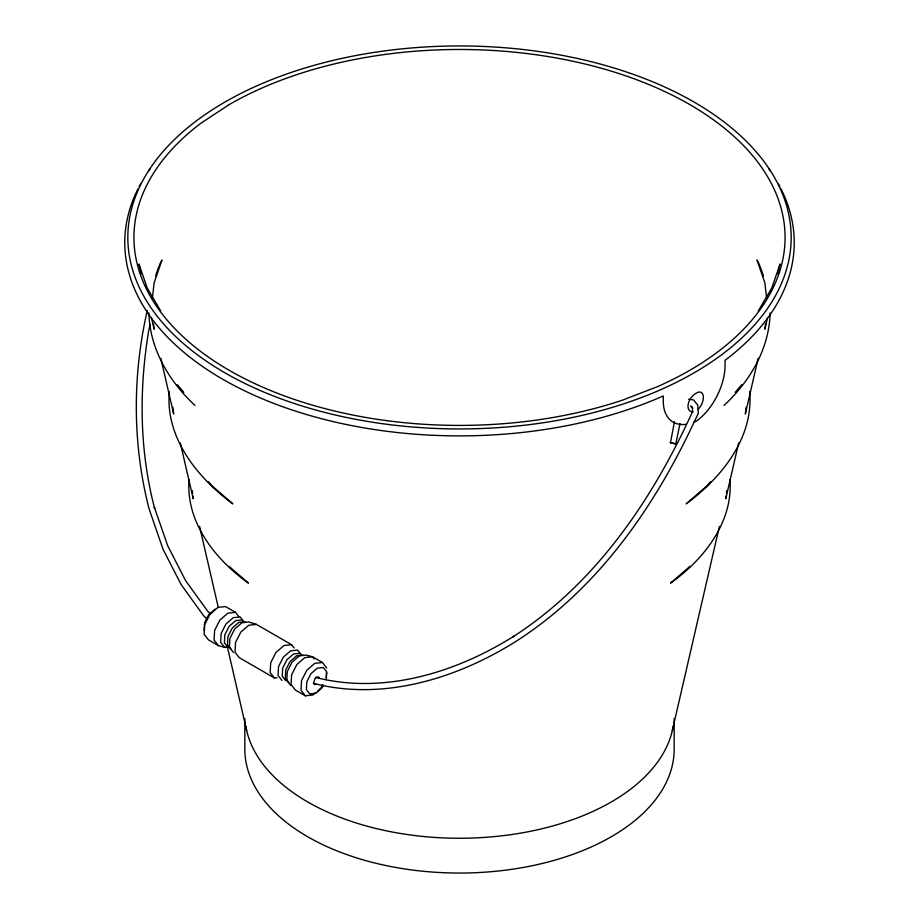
<?xml version="1.0" encoding="UTF-8"?>
<svg xmlns="http://www.w3.org/2000/svg" width="919" height="919" viewBox="0 0 919 919"><rect width="100%" height="100%" fill="white"/><g stroke="black" fill="none" stroke-linecap="round" stroke-linejoin="round"><path stroke-width="1.38" d="M204.133 630.526L204.581 622.783L208.739 614.639L215.035 609.171M326.188 677.774L326.509 672.191M326.302 679.612L326.739 671.881L323.293 667.516L317.273 668.205L310.978 673.661L306.808 681.818L306.372 689.549L309.818 693.902L315.849 693.225L322.144 687.768L323.327 685.436M152.416 297.871L154.128 282.857L161.985 260.043L159.32 265.097M169.337 391.437C165.087 437.777 197.505 477.8 232.794 503.842L212.025 485.887L208.349 481.59M189.015 479.592C185.787 522.268 215.31 559.625 248.429 583.117L229.095 566.403M726.102 496.019L725.803 498.718L738.646 443.027M726.412 493.319L726.722 490.62M746.113 407.209L745.332 413.998L758.175 358.318M765.493 323.821L764.872 329.278L767.434 318.192M770.111 312.908C769.306 348.772 749.858 381.523 724.046 405.382M680.014 423.521L675.775 443.888L670.445 442.901L674.443 421.706M147.281 310.507C132.37 375.457 132.405 444.015 149.027 508.644L162.996 549.171L181.169 584.633L203.581 615.707L207.395 619.509M150.096 324.407L148.844 329.91C138.918 389.093 139.309 450.264 154.645 508.494L154.312 507.208L167.706 545.737L185.546 580.532L207.533 611.009L210.462 613.938M672.34 730.49L719.405 526.426M777.658 273.862L780.07 264.006L771.811 287.957L758.221 311.07M155.587 275.93L158.849 266.453M322.684 684.644L320.926 688.067L317.94 690.663M735.2 392.31L741.713 384.693M710.651 481.59L706.975 485.887L686.206 503.842C721.495 477.8 753.913 437.777 749.663 391.437M315.952 692.386L312.965 694.971L305.361 695.832L295.424 690.089L291.059 684.586L291.622 674.822L296.883 664.517L304.832 657.613L312.449 656.752L322.385 662.496L326.739 667.998M689.905 566.403L670.571 583.117C703.69 559.625 733.213 522.268 729.985 479.592M238.951 616.706L235.459 612.307L227.855 613.168L219.894 620.061L214.632 630.365L214.081 640.141L218.435 645.643L224.627 647.309L228.785 646.838M241.984 619.9L235.723 620.612L229.176 626.287L224.845 634.753L224.385 642.795L227.969 647.321M245.063 621.681L238.802 622.393L232.266 628.068L227.935 636.545L227.475 644.575L231.06 649.113M294.149 647.987L291.541 644.678L256.367 624.38L248.762 625.242L240.801 632.134L235.54 642.438L234.988 652.214L239.342 657.717L274.517 678.027L277.044 677.74M291.541 644.678L283.925 645.54L275.976 652.444L270.714 662.748L270.152 672.513L274.517 678.027M302.902 655.075L296.642 655.787L290.105 661.462L285.775 669.928L285.315 677.969L288.899 682.495M322.385 662.496L314.78 663.357L306.82 670.25L301.558 680.554L301.007 690.33L305.361 695.832M316.354 684.356L314.597 684.563L313.586 683.288L314.93 678.659L316.768 677.062L318.525 676.866L319.525 678.142M670.135 442.418L675.775 443.888M688.457 399.225L693.558 399.926L697.716 405.141L698.36 413.263L695.603 418.938C655.339 505.932 598.614 588.217 516.846 640.796L515.743 641.519C456.467 678.693 382.844 701.323 313.368 683.345M315.573 677.429C383.694 694.902 455.79 672.651 513.893 636.224L512.791 636.936C594.019 584.702 650.296 502.923 690.295 416.525L692.593 411.769L692.352 406.979M256.367 624.38L248.877 621.968L241.938 622.749L234.69 629.044L229.899 638.429L229.394 647.332L233.357 652.352M235.459 612.307L225.523 606.563L217.906 607.425L209.957 614.329L204.696 624.633L204.133 634.397L208.498 639.911L218.435 645.643M194.954 405.382C169.142 381.523 149.694 348.772 148.889 312.908M177.287 384.693L183.8 392.31M690.571 405.796L692.65 408.404M314.183 658.957L312.449 656.752L306.257 655.098L299.318 655.879L292.07 662.162L287.279 671.559L286.774 680.462L290.737 685.482M301.489 655.063L297.515 650.055L290.588 650.836L283.339 657.119L278.537 666.516L278.032 675.419L282.007 680.428M301.248 655.098L299.812 653.294L293.552 653.995L287.015 659.67L282.684 668.147L282.225 676.189L285.809 680.715M244.109 621.945L240.135 616.925L233.208 617.706L225.959 623.99L221.157 633.386L220.652 642.289L224.627 647.309M160.779 311.07L147.189 287.957L138.93 264.006L141.342 273.862M759.68 265.097L757.015 260.043L764.872 282.857L766.584 297.871M760.151 266.453L763.413 275.93M151.566 318.192L154.128 329.278L153.507 323.821M160.825 358.318L173.668 413.998L172.887 407.209M180.354 443.027L193.197 498.718L192.898 496.019M199.595 526.426L218.285 607.493M227.315 646.631L246.66 730.49M192.278 490.62L192.588 493.319M674.178 718.486L674.178 749.1A214.678 123.95 0 0 1 459.5 873.05A214.678 123.95 0 0 1 244.822 749.1L244.822 718.486M782.827 192.611A334.734 193.254 0 0 1 725.068 360.282L725.068 365.532A44.928 24.181 -63.1 0 1 696.2 421.212A44.928 27.581 -56.6 0 1 693.719 422.292M136.173 192.611A334.734 193.254 0 0 0 273.529 403.315A334.734 193.254 0 0 0 663.277 395.951L663.277 401.201A44.928 27.581 -56.6 0 0 686.252 424.325M136.736 191.393A334.734 193.254 0 0 1 137.93 188.958M139.171 186.534A334.734 193.254 0 0 1 140.469 184.122M148.591 171.014A334.734 193.254 0 0 1 150.245 168.671M768.755 168.671A334.734 193.254 0 0 1 770.409 171.014M778.531 184.122A334.734 193.254 0 0 1 779.829 186.534M781.07 188.958A334.734 193.254 0 0 1 782.264 191.393M673.145 726.469A214.678 123.95 0 0 1 459.5 838.254A214.678 123.95 0 0 1 245.855 726.469M698.061 409.472A10.913 5.882 -63.1 0 0 703.334 396.227A10.913 5.882 -63.1 0 0 696.2 393.171A10.913 6.697 -56.6 0 0 688.147 404.417A10.913 6.697 -56.6 0 0 693.052 411.907M229.29 104.536L201.204 123.02A325.567 187.97 0 0 0 214.724 361.374A325.567 187.97 0 0 0 622.289 400.224L657.694 386.566A325.567 187.97 0 0 0 704.276 113.508A325.567 187.97 0 0 0 229.29 104.536M257.584 389.369A331.679 191.497 0 0 0 788.341 262.443A331.679 191.497 0 0 0 332.575 60.528A331.679 191.497 0 0 0 257.584 389.369"/></g></svg>
